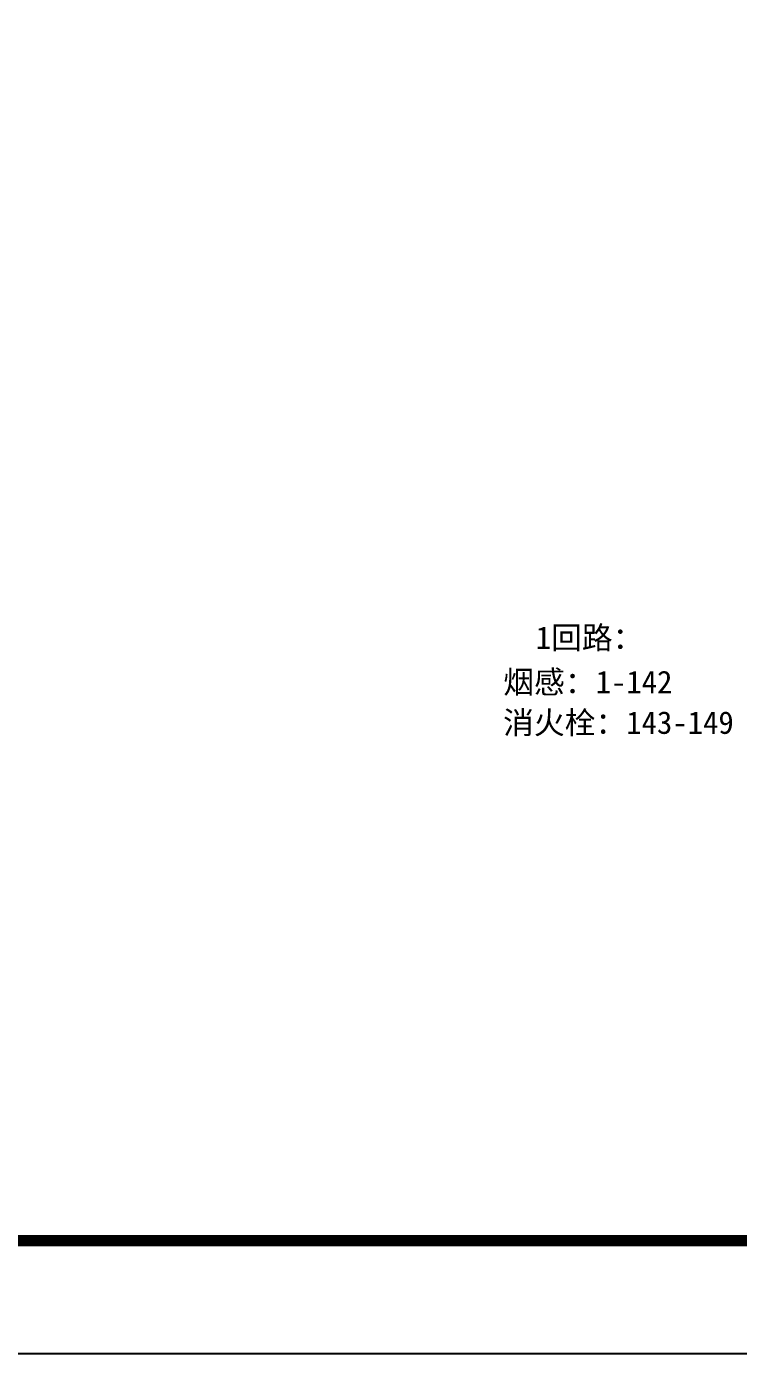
# Model space of a CAD drawing. Header units: millimetres. Extents: x -633009578 to 5705885, y -633235091 to 2571734.
# Drawn here: x 3262084 to 3281010, y 2039260 to 2074535 of the extents above; entities that cross this region are included whole.
import ezdxf
from ezdxf.enums import TextEntityAlignment as Align

# ---------------------------------------------------------------- set-up
doc = ezdxf.new("R2010")
doc.units = ezdxf.units.MM
doc.header["$LTSCALE"] = 1000
doc.header["$MEASUREMENT"] = 0
for name, color, linetype in [('000000000000电气', 7, 'Continuous'), ('设备-箱柜', 3, 'Continuous'), ('院图签、封面151013$0$PUB_TITLE', 153, 'Continuous'), ('院图签、封面151013$0$图签文字', 4, 'Continuous')]:
    doc.layers.add(name, color=color, linetype=linetype)
doc.styles.add('宋体', font='simhei.ttf')
doc.styles.add('院图签、封面151013$0$-宋体', font='simhei.ttf', dxfattribs={"width": 0.8})

# ---------------------------------------------------------------- blocks, each defined once
blk = doc.blocks.new('建筑图框_A1')
at = {"layer": '院图签、封面151013$0$PUB_TITLE'}
blk.add_lwpolyline([(0, 0), (84100, 0), (84100, 59400), (0, 59400)], close=True, dxfattribs=at)
at = {"layer": '院图签、封面151013$0$PUB_TITLE', "const_width": 100}
blk.add_lwpolyline([(2500, 1000), (83100, 1000), (83100, 58400), (2500, 58400)], close=True, dxfattribs=at)
at = {"layer": '院图签、封面151013$0$图签文字', "color": 6, "style": '院图签、封面151013$0$-宋体'}
for tag, height, width, p in [('工程主持人', 400, 0.7999999999883585, (79990.91196859907, 29505.93707200652)), ('审定', 400, 0.7999999999883585, (79990.91196859907, 28705.93707200605)), ('审核', 400, 0.7999999999883585, (79990.91196859907, 27905.93707200559)), ('专业负责人', 400, 0.7999999999883585, (79990.91196859907, 27105.93707200512)), ('校对', 400, 0.7999999999883585, (79990.91196859907, 26305.93707200466)), ('设计', 400, 0.7999999999883585, (79990.91196859907, 25505.93707200419)), ('方案设计人', 400, 0.7999999999883585, (79990.91196859907, 24706.79438478127)), ('工程编号', 300, 0.7000000000116415, (81000.00416498398, 8700.424278954277)), ('版次', 300, 0.7000000000116415, (78738.08139540046, 3005.726258059498)), ('日期', 300, 0.7000000000116415, (82038.0813954557, 3000.226258123759)), ('图号', 200, 0.7000000000116415, (82538.08139542397, 2400.075247410685)), ('比例', 300, 0.7000000000116415, (78738.08139537089, 2200.188802679535)), ('图号_X施', 300, 0.7000000000116415, (81538.08139540977, 2200.188802651362)), ('图号_总数', 200, 0.7000000000116415, (82538.08139541186, 2000.075247410219))]:
    blk.add_attdef(tag, text='', height=height, dxfattribs=dict(at, width=width)).set_placement(p, align=Align.MIDDLE_CENTER)
at = {"layer": '院图签、封面151013$0$图签文字', "color": 6, "style": '院图签、封面151013$0$-宋体', "width": 0.7}
for tag, p in [('建设单位_001', (80935.88661794258, 7446.21079580821)), ('工程名称_001', (80933.52706738078, 6045.368099178996)), ('图名_001', (79742.88288308708, 4059.656552180292))]:
    blk.add_attdef(tag, p, '', height=300, dxfattribs=at)

msp = doc.modelspace()

# ---------------------------------------------------------------- block references
at = {"layer": '设备-箱柜', "xscale": 3, "yscale": 3}
msp.add_blockref('建筑图框_A1', (3229655.437121258, 2039260.231913973, 4.000000000000001e-08), dxfattribs=at)

# ---------------------------------------------------------------- texts
at = {"layer": '000000000000电气', "color": 7, "lineweight": 35, "style": '宋体'}
for s, p in [('1回路：', (3275619.265725542, 2057988.854808654)), ('烟感：1-142', (3274757.565583293, 2056809.649155095)), ('消火栓：143-149', (3274753.21180488, 2055731.274881895))]:
    msp.add_text(s, height=600, dxfattribs=at).set_placement(p)

doc.saveas('drawing.dxf')
